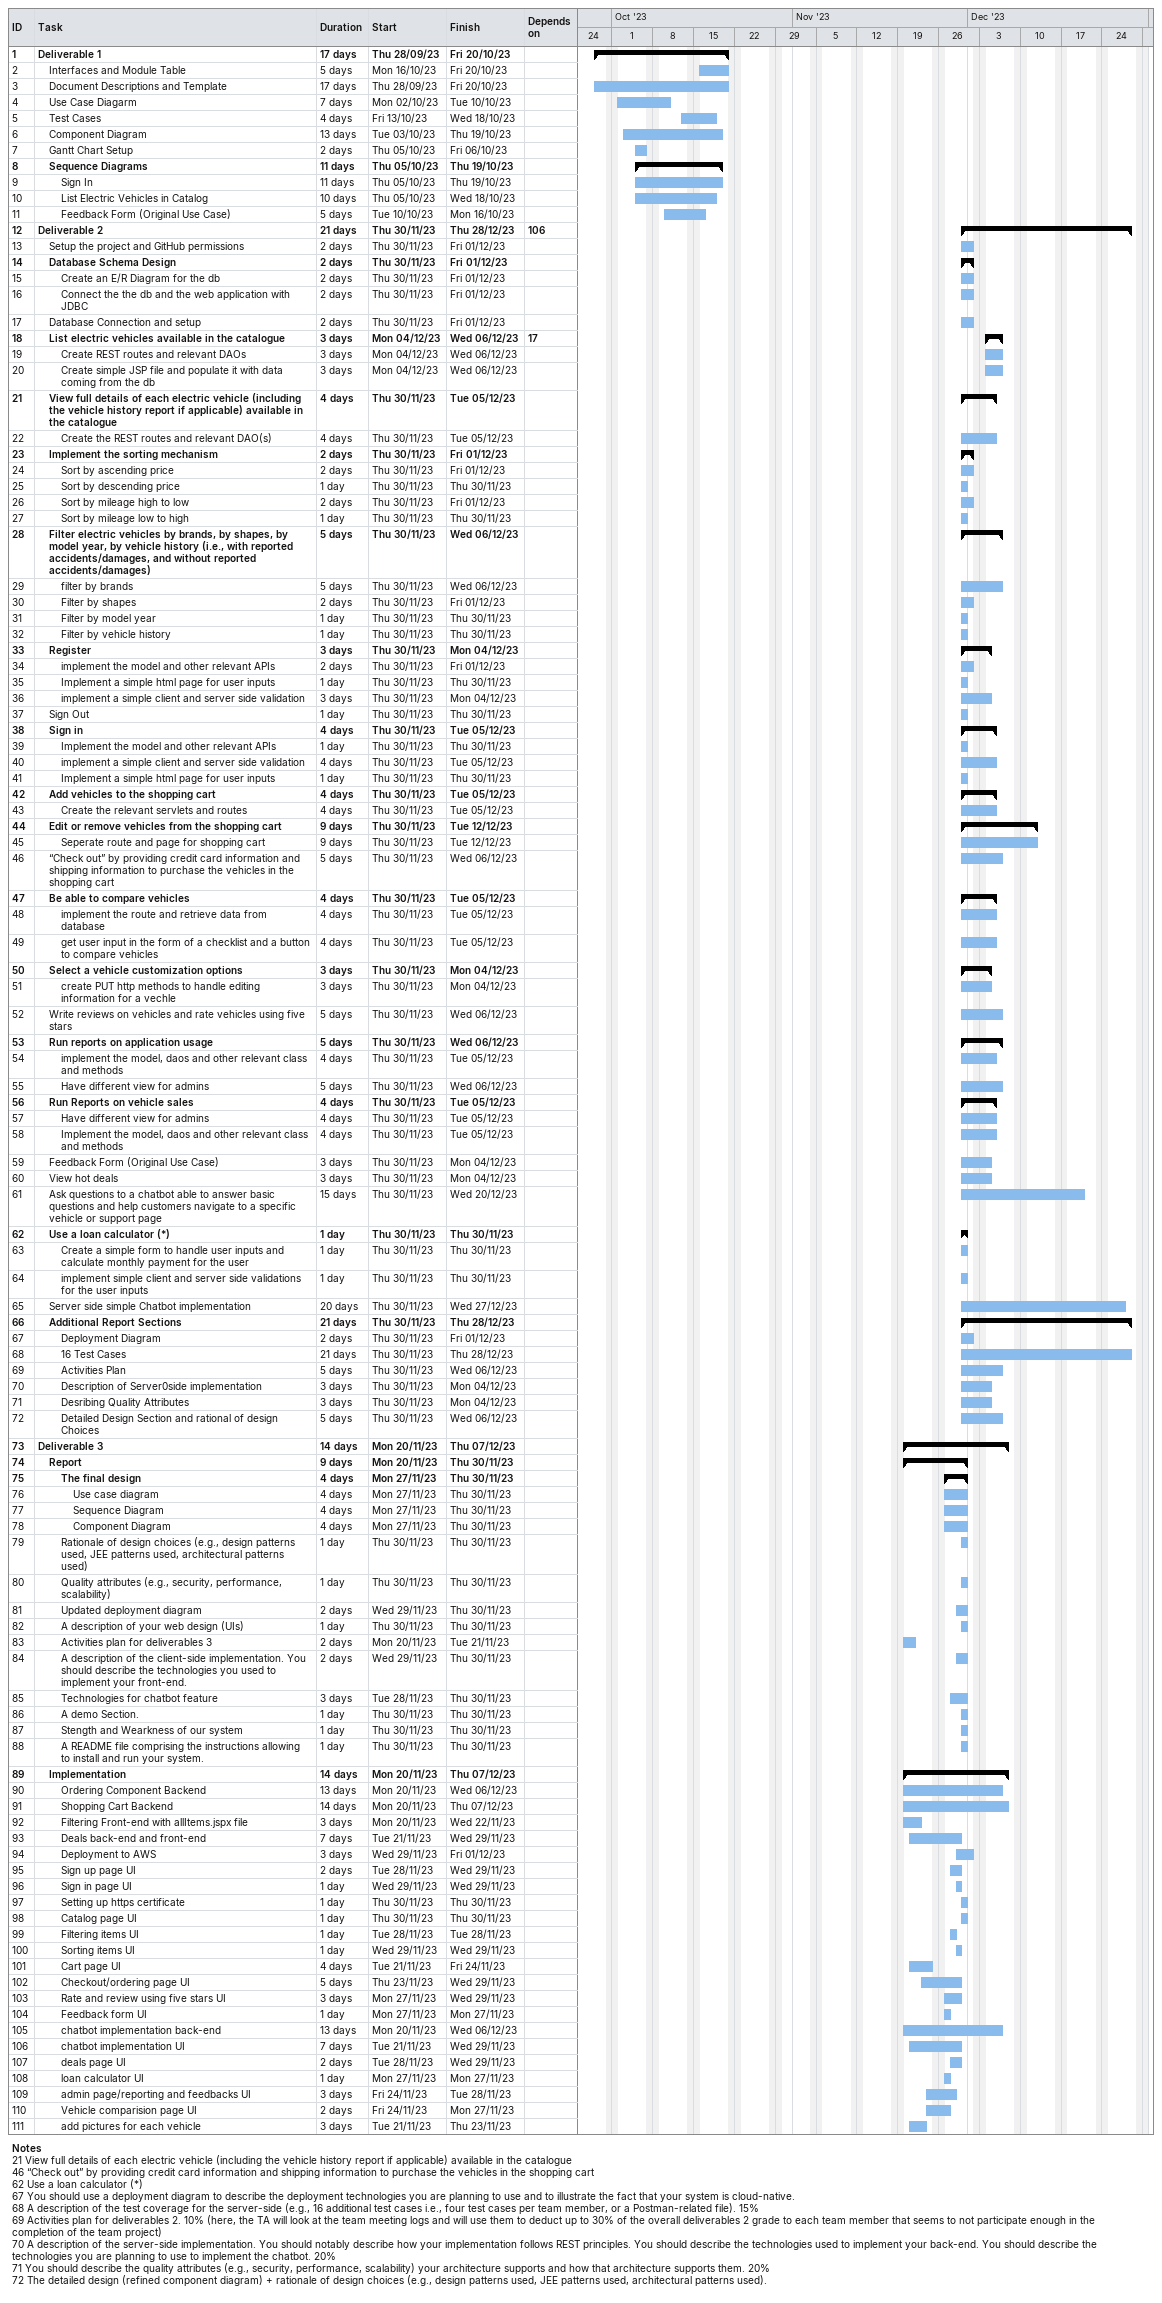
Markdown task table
| ID | Level | Task | Duration | Start | Finish | Predecessors |
|---|---|---|---|---|---|---|
| 1 | 1 | **Deliverable 1** | 17d | 2023-09-28 | 2023-10-20 |  |
| 2 | 2 | Interfaces and Module Table | 5d | 2023-10-16 | 2023-10-20 |  |
| 3 | 2 | Document Descriptions and Template | 17d | 2023-09-28 | 2023-10-20 |  |
| 4 | 2 | Use Case Diagarm | 7d | 2023-10-02 | 2023-10-10 |  |
| 5 | 2 | Test Cases | 4d | 2023-10-13 | 2023-10-18 |  |
| 6 | 2 | Component Diagram | 13d | 2023-10-03 | 2023-10-19 |  |
| 7 | 2 | Gantt Chart Setup | 2d | 2023-10-05 | 2023-10-06 |  |
| 8 | 2 | **Sequence Diagrams** | 11d | 2023-10-05 | 2023-10-19 |  |
| 9 | 3 | Sign In | 11d | 2023-10-05 | 2023-10-19 |  |
| 10 | 3 | List Electric Vehicles in Catalog | 10d | 2023-10-05 | 2023-10-18 |  |
| 11 | 3 | Feedback Form (Original Use Case) | 5d | 2023-10-10 | 2023-10-16 |  |
| 12 | 1 | **Deliverable 2** | 21d | 2023-11-30 | 2023-12-28 | 106 |
| 13 | 2 | Setup the project and GitHub permissions | 2d | 2023-11-30 | 2023-12-01 |  |
| 14 | 2 | **Database Schema Design** | 2d | 2023-11-30 | 2023-12-01 |  |
| 15 | 3 | Create an E/R Diagram for the db | 2d | 2023-11-30 | 2023-12-01 |  |
| 16 | 3 | Connect the the db and the web application with JDBC | 2d | 2023-11-30 | 2023-12-01 |  |
| 17 | 2 | Database Connection and setup | 2d | 2023-11-30 | 2023-12-01 |  |
| 18 | 2 | **List electric vehicles available in the catalogue** | 3d | 2023-12-04 | 2023-12-06 | 17 |
| 19 | 3 | Create REST routes and relevant DAOs | 3d | 2023-12-04 | 2023-12-06 |  |
| 20 | 3 | Create simple JSP file and populate it with data coming from the db | 3d | 2023-12-04 | 2023-12-06 |  |
| 21 | 2 | **View full details of each electric vehicle (including the vehicle history report if applicable) available in the catalogue** | 4d | 2023-11-30 | 2023-12-05 |  |
| 22 | 3 | Create the REST routes and relevant DAO(s) | 4d | 2023-11-30 | 2023-12-05 |  |
| 23 | 2 | **Implement the sorting mechanism** | 2d | 2023-11-30 | 2023-12-01 |  |
| 24 | 3 | Sort by ascending price | 2d | 2023-11-30 | 2023-12-01 |  |
| 25 | 3 | Sort by descending price | 1d | 2023-11-30 | 2023-11-30 |  |
| 26 | 3 | Sort by mileage high to low | 2d | 2023-11-30 | 2023-12-01 |  |
| 27 | 3 | Sort by mileage low to high | 1d | 2023-11-30 | 2023-11-30 |  |
| 28 | 2 | **Filter electric vehicles by brands, by shapes, by model year, by vehicle history (i.e., with reported accidents/damages, and without reported accidents/damages)** | 5d | 2023-11-30 | 2023-12-06 |  |
| 29 | 3 | filter by brands | 5d | 2023-11-30 | 2023-12-06 |  |
| 30 | 3 | Filter by shapes | 2d | 2023-11-30 | 2023-12-01 |  |
| 31 | 3 | Filter by model year | 1d | 2023-11-30 | 2023-11-30 |  |
| 32 | 3 | Filter by vehicle history | 1d | 2023-11-30 | 2023-11-30 |  |
| 33 | 2 | **Register** | 3d | 2023-11-30 | 2023-12-04 |  |
| 34 | 3 | implement the model and other relevant APIs | 2d | 2023-11-30 | 2023-12-01 |  |
| 35 | 3 | Implement a simple html page for user inputs | 1d | 2023-11-30 | 2023-11-30 |  |
| 36 | 3 | implement a simple client and server side validation | 3d | 2023-11-30 | 2023-12-04 |  |
| 37 | 2 | Sign Out | 1d | 2023-11-30 | 2023-11-30 |  |
| 38 | 2 | **Sign in** | 4d | 2023-11-30 | 2023-12-05 |  |
| 39 | 3 | Implement the model and other relevant APIs | 1d | 2023-11-30 | 2023-11-30 |  |
| 40 | 3 | implement a simple client and server side validation | 4d | 2023-11-30 | 2023-12-05 |  |
| 41 | 3 | Implement a simple html page for user inputs | 1d | 2023-11-30 | 2023-11-30 |  |
| 42 | 2 | **Add vehicles to the shopping cart** | 4d | 2023-11-30 | 2023-12-05 |  |
| 43 | 3 | Create the relevant servlets and routes | 4d | 2023-11-30 | 2023-12-05 |  |
| 44 | 2 | **Edit or remove vehicles from the shopping cart** | 9d | 2023-11-30 | 2023-12-12 |  |
| 45 | 3 | Seperate route and page for shopping cart | 9d | 2023-11-30 | 2023-12-12 |  |
| 46 | 2 | “Check out” by providing credit card information and shipping information to purchase the vehicles in the shopping cart | 5d | 2023-11-30 | 2023-12-06 |  |
| 47 | 2 | **Be able to compare vehicles** | 4d | 2023-11-30 | 2023-12-05 |  |
| 48 | 3 | implement the route and retrieve data from database | 4d | 2023-11-30 | 2023-12-05 |  |
| 49 | 3 | get user input in the form of a checklist and a button to compare vehicles | 4d | 2023-11-30 | 2023-12-05 |  |
| 50 | 2 | **Select a vehicle customization options** | 3d | 2023-11-30 | 2023-12-04 |  |
| 51 | 3 | create PUT http methods to handle editing information for a vechle | 3d | 2023-11-30 | 2023-12-04 |  |
| 52 | 2 | Write reviews on vehicles and rate vehicles using five stars | 5d | 2023-11-30 | 2023-12-06 |  |
| 53 | 2 | **Run reports on application usage** | 5d | 2023-11-30 | 2023-12-06 |  |
| 54 | 3 | implement the model, daos and other relevant class and methods | 4d | 2023-11-30 | 2023-12-05 |  |
| 55 | 3 | Have different view for admins | 5d | 2023-11-30 | 2023-12-06 |  |
| 56 | 2 | **Run Reports on vehicle sales** | 4d | 2023-11-30 | 2023-12-05 |  |
| 57 | 3 | Have different view for admins | 4d | 2023-11-30 | 2023-12-05 |  |
| 58 | 3 | Implement the model, daos and other relevant class and methods | 4d | 2023-11-30 | 2023-12-05 |  |
| 59 | 2 | Feedback Form (Original Use Case) | 3d | 2023-11-30 | 2023-12-04 |  |
| 60 | 2 | View hot deals | 3d | 2023-11-30 | 2023-12-04 |  |
| 61 | 2 | Ask questions to a chatbot able to answer basic questions and help customers navigate to a specific vehicle or support page | 15d | 2023-11-30 | 2023-12-20 |  |
| 62 | 2 | **Use a loan calculator (*)** | 1d | 2023-11-30 | 2023-11-30 |  |
| 63 | 3 | Create a simple form to handle user inputs and calculate monthly payment for the user | 1d | 2023-11-30 | 2023-11-30 |  |
| 64 | 3 | implement simple client and server side validations for the user inputs | 1d | 2023-11-30 | 2023-11-30 |  |
| 65 | 2 | Server side simple Chatbot implementation | 20d | 2023-11-30 | 2023-12-27 |  |
| 66 | 2 | **Additional Report Sections** | 21d | 2023-11-30 | 2023-12-28 |  |
| 67 | 3 | Deployment Diagram | 2d | 2023-11-30 | 2023-12-01 |  |
| 68 | 3 | 16 Test Cases | 21d | 2023-11-30 | 2023-12-28 |  |
| 69 | 3 | Activities Plan | 5d | 2023-11-30 | 2023-12-06 |  |
| 70 | 3 | Description of Server0side implementation | 3d | 2023-11-30 | 2023-12-04 |  |
| 71 | 3 | Desribing Quality Attributes | 3d | 2023-11-30 | 2023-12-04 |  |
| 72 | 3 | Detailed Design Section and rational of design Choices | 5d | 2023-11-30 | 2023-12-06 |  |
| 73 | 1 | **Deliverable 3** | 14d | 2023-11-20 | 2023-12-07 |  |
| 74 | 2 | **Report** | 9d | 2023-11-20 | 2023-11-30 |  |
| 75 | 3 | **The final design** | 4d | 2023-11-27 | 2023-11-30 |  |
| 76 | 4 | Use case diagram | 4d | 2023-11-27 | 2023-11-30 |  |
| 77 | 4 | Sequence Diagram | 4d | 2023-11-27 | 2023-11-30 |  |
| 78 | 4 | Component Diagram | 4d | 2023-11-27 | 2023-11-30 |  |
| 79 | 3 | Rationale of design choices (e.g., design patterns used, JEE patterns used, architectural patterns used) | 1d | 2023-11-30 | 2023-11-30 |  |
| 80 | 3 | Quality attributes (e.g., security, performance, scalability) | 1d | 2023-11-30 | 2023-11-30 |  |
| 81 | 3 | Updated deployment diagram | 2d | 2023-11-29 | 2023-11-30 |  |
| 82 | 3 | A description of your web design (UIs) | 1d | 2023-11-30 | 2023-11-30 |  |
| 83 | 3 | Activities plan for deliverables 3 | 2d | 2023-11-20 | 2023-11-21 |  |
| 84 | 3 | A description of the client-side implementation. You should describe the technologies you used to implement your front-end. | 2d | 2023-11-29 | 2023-11-30 |  |
| 85 | 3 | Technologies for chatbot feature | 3d | 2023-11-28 | 2023-11-30 |  |
| 86 | 3 | A demo Section. | 1d | 2023-11-30 | 2023-11-30 |  |
| 87 | 3 | Stength and Wearkness of our system | 1d | 2023-11-30 | 2023-11-30 |  |
| 88 | 3 | A README file comprising the instructions allowing to install and run your system. | 1d | 2023-11-30 | 2023-11-30 |  |
| 89 | 2 | **Implementation** | 14d | 2023-11-20 | 2023-12-07 |  |
| 90 | 3 | Ordering Component Backend | 13d | 2023-11-20 | 2023-12-06 |  |
| 91 | 3 | Shopping Cart Backend | 14d | 2023-11-20 | 2023-12-07 |  |
| 92 | 3 | Filtering Front-end with allItems.jspx file | 3d | 2023-11-20 | 2023-11-22 |  |
| 93 | 3 | Deals back-end and front-end | 7d | 2023-11-21 | 2023-11-29 |  |
| 94 | 3 | Deployment to AWS | 3d | 2023-11-29 | 2023-12-01 |  |
| 95 | 3 | Sign up page UI | 2d | 2023-11-28 | 2023-11-29 |  |
| 96 | 3 | Sign in page UI | 1d | 2023-11-29 | 2023-11-29 |  |
| 97 | 3 | Setting up https certificate | 1d | 2023-11-30 | 2023-11-30 |  |
| 98 | 3 | Catalog page UI | 1d | 2023-11-30 | 2023-11-30 |  |
| 99 | 3 | Filtering items UI | 1d | 2023-11-28 | 2023-11-28 |  |
| 100 | 3 | Sorting items UI | 1d | 2023-11-29 | 2023-11-29 |  |
| 101 | 3 | Cart page UI | 4d | 2023-11-21 | 2023-11-24 |  |
| 102 | 3 | Checkout/ordering page UI | 5d | 2023-11-23 | 2023-11-29 |  |
| 103 | 3 | Rate and review using five stars UI | 3d | 2023-11-27 | 2023-11-29 |  |
| 104 | 3 | Feedback form UI | 1d | 2023-11-27 | 2023-11-27 |  |
| 105 | 3 | chatbot implementation back-end | 13d | 2023-11-20 | 2023-12-06 |  |
| 106 | 3 | chatbot implementation UI | 7d | 2023-11-21 | 2023-11-29 |  |
| 107 | 3 | deals page UI | 2d | 2023-11-28 | 2023-11-29 |  |
| 108 | 3 | loan calculator UI | 1d | 2023-11-27 | 2023-11-27 |  |
| 109 | 3 | admin page/reporting and feedbacks UI | 3d | 2023-11-24 | 2023-11-28 |  |
| 110 | 3 | Vehicle comparision page UI | 2d | 2023-11-24 | 2023-11-27 |  |
| 111 | 3 | add pictures for each vehicle | 3d | 2023-11-21 | 2023-11-23 |  |

Notes
- 21: View full details of each electric vehicle (including the vehicle history report if applicable) available in the catalogue
- 46: “Check out” by providing credit card information and shipping information to purchase the vehicles in the shopping cart
- 62: Use a loan calculator (*)
- 67: You should use a deployment diagram to describe the deployment technologies you are planning to use and to illustrate the fact that your system is cloud-native.
- 68: A description of the test coverage for the server-side (e.g., 16 additional test cases i.e., four test cases per team member, or a Postman-related file). 15%
- 69: Activities plan for deliverables 2. 10% (here, the TA will look at the team meeting logs and will use them to deduct up to 30% of the overall deliverables 2 grade to each team member that seems to not participate enough in the completion of the team project)
- 70: A description of the server-side implementation. You should notably describe how your implementation follows REST principles. You should describe the technologies used to implement your back-end. You should describe the technologies you are planning to use to implement the chatbot. 20%
- 71: You should describe the quality attributes (e.g., security, performance, scalability) your architecture supports and how that architecture supports them. 20%
- 72: The detailed design (refined component diagram) + rationale of design choices (e.g., design patterns used, JEE patterns used, architectural patterns used).
